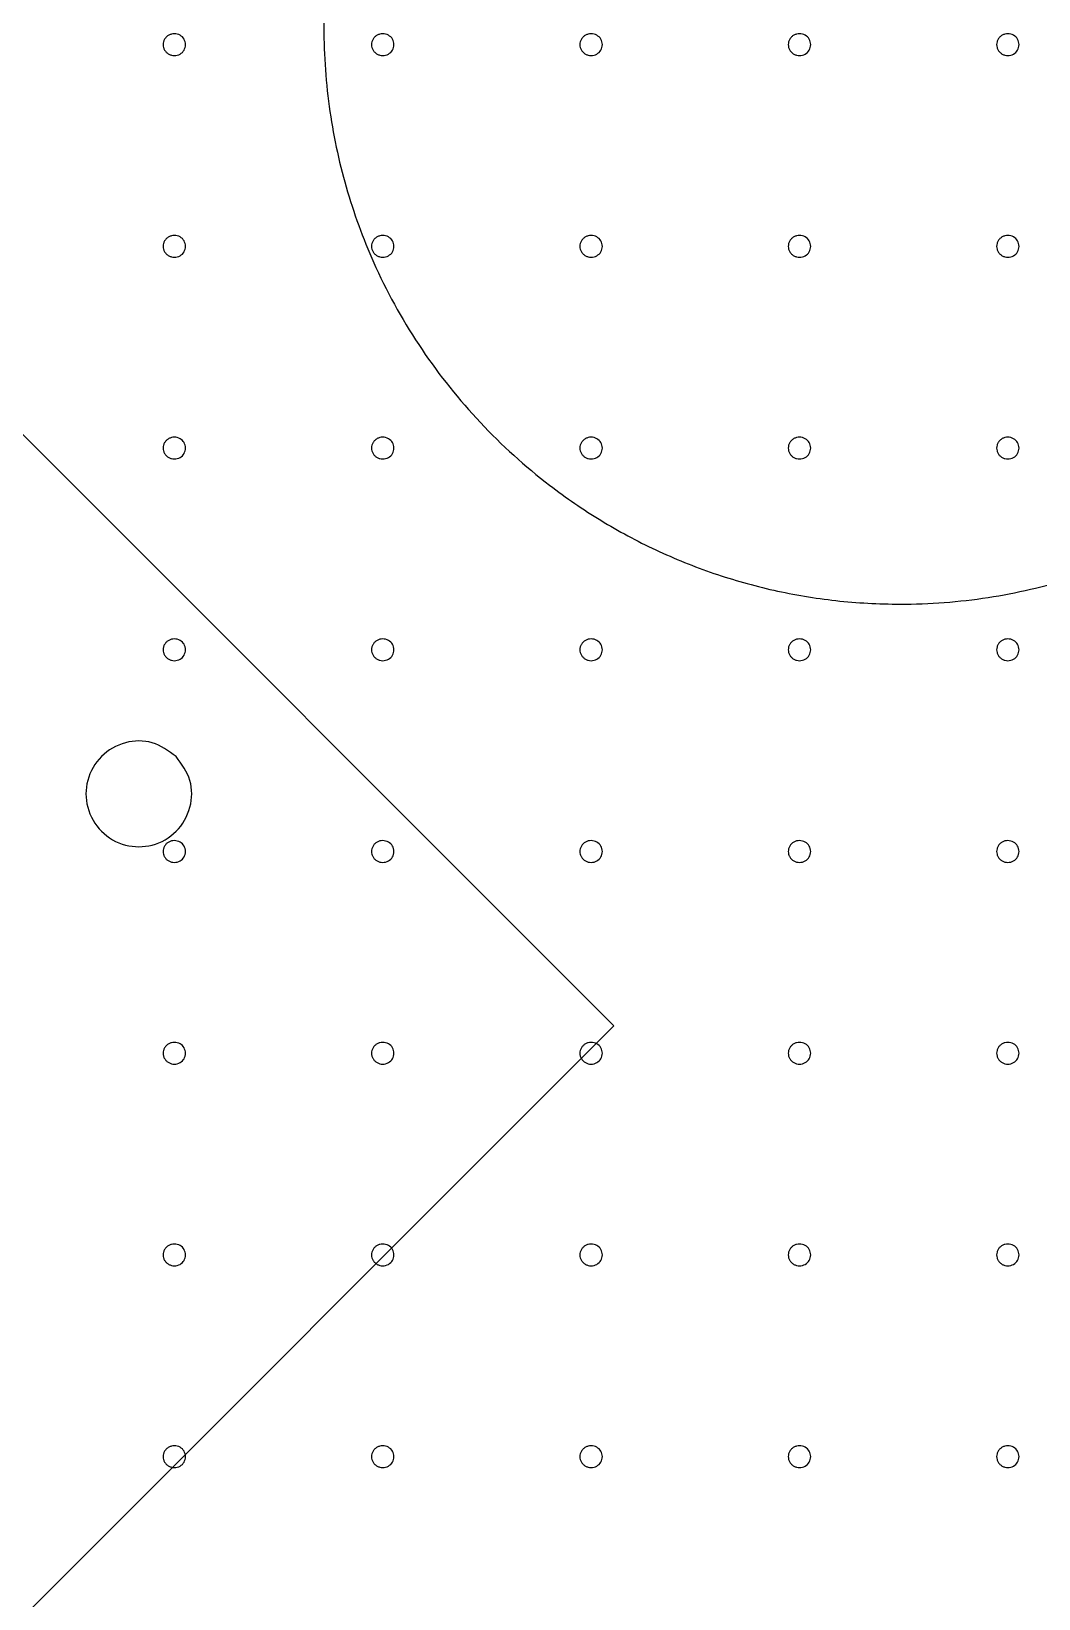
# Model space of a CAD drawing. Extents: x 0 to 210, y 0 to 204.
# Drawn here: x 82.65 to 108.56, y 64.64 to 104.94 of the extents above; entities that cross this region are included whole.
import ezdxf

# ---------------------------------------------------------------- set-up
doc = ezdxf.new("R2010")
doc.units = 0
doc.layers.add('Capa_1', color=7, linetype='CONTINUOUS')

msp = doc.modelspace()

# ---------------------------------------------------------------- linework, layer by layer
at = {"layer": 'Capa_1', "color": 7}
for p, q in [((86.618868, 104.596819), (86.618868, 104.596819)), ((91.979417, 104.596819), (91.979417, 104.596819)), ((97.339967, 104.596819), (97.339967, 104.596819)), ((102.700519, 104.596819), (102.700519, 104.596819)), ((108.061069, 104.596819), (108.061069, 104.596819)), ((86.618868, 99.410033), (86.618868, 99.410033)), ((91.979417, 99.410033), (91.979417, 99.410033)), ((97.339967, 99.410033), (97.339967, 99.410033)), ((102.700519, 99.410033), (102.700519, 99.410033)), ((108.061069, 99.410033), (108.061069, 99.410033)), ((86.618868, 94.223247), (86.618868, 94.223247)), ((91.979417, 94.223247), (91.979417, 94.223247)), ((97.339967, 94.223247), (97.339967, 94.223247)), ((102.700519, 94.223247), (102.700519, 94.223247)), ((108.061069, 94.223247), (108.061069, 94.223247)), ((86.618868, 89.03646), (86.618868, 89.03646)), ((91.979417, 89.03646), (91.979417, 89.03646)), ((97.339967, 89.03646), (97.339967, 89.03646)), ((102.700519, 89.03646), (102.700519, 89.03646)), ((108.061069, 89.03646), (108.061069, 89.03646)), ((86.37562, 86.292356), (86.37562, 86.292356)), ((86.618868, 83.849672), (86.618868, 83.849672)), ((91.979417, 83.849672), (91.979417, 83.849672)), ((97.339967, 83.849672), (97.339967, 83.849672)), ((102.700519, 83.849672), (102.700519, 83.849672)), ((108.061069, 83.849672), (108.061069, 83.849672)), ((86.618868, 78.662885), (86.618868, 78.662885)), ((91.979417, 78.662885), (91.979417, 78.662885)), ((97.339967, 78.662885), (97.339967, 78.662885)), ((102.700519, 78.662885), (102.700519, 78.662885)), ((108.061069, 78.662885), (108.061069, 78.662885)), ((86.618868, 73.476099), (86.618868, 73.476099)), ((91.979417, 73.476099), (91.979417, 73.476099)), ((97.339967, 73.476099), (97.339967, 73.476099)), ((102.700519, 73.476099), (102.700519, 73.476099)), ((108.061069, 73.476099), (108.061069, 73.476099)), ((86.618868, 68.289313), (86.618868, 68.289313)), ((91.979417, 68.289313), (91.979417, 68.289313)), ((97.339967, 68.289313), (97.339967, 68.289313)), ((102.700519, 68.289313), (102.700519, 68.289313)), ((108.061069, 68.289313), (108.061069, 68.289313))]:
    msp.add_line(p, q, dxfattribs=at)
at = {"layer": 'Capa_1', "color": 1}
for p, q in [((79.4501, 97.552054), (97.635311, 79.366839)), ((97.635311, 79.366839), (61.06532, 42.796848))]:
    msp.add_line(p, q, dxfattribs=at)
at = {"layer": 'Capa_1', "color": 7}
for points, knots in [([(119.823507, 105.034388), (119.784777, 104.212263), (119.708346, 102.589831), (119.096549, 100.246193), (118.327793, 98.458304), (117.579501, 97.165201), (116.98472, 96.287601), (116.122088, 95.191683), (114.911386, 93.947036), (113.270421, 92.672286), (111.435908, 91.620103), (109.423568, 90.824685), (107.253121, 90.323358), (105.204711, 90.169263), (103.355091, 90.270643), (101.749369, 90.538169), (100.195053, 90.975845), (98.70335, 91.578216), (97.286659, 92.339353), (95.743969, 93.396783), (94.153797, 94.834914), (92.643394, 96.724772), (91.511754, 98.739802), (90.735167, 100.808909), (90.278713, 102.884829), (90.123945, 105.041187), (90.280661, 107.204163), (90.745675, 109.298553), (91.494574, 111.27339), (92.506051, 113.105577), (93.758517, 114.771372), (95.070253, 116.087182), (96.350418, 117.101814), (97.539168, 117.872632), (98.996088, 118.630335), (100.757337, 119.294526), (102.84133, 119.754693), (104.986477, 119.909319), (107.118576, 119.758496), (109.166048, 119.315089), (111.028665, 118.62688), (112.699717, 117.746729), (114.181582, 116.718868), (115.588946, 115.466986), (116.8818, 113.978156), (118.008263, 112.247311), (118.846175, 110.457784), (119.413192, 108.655303), (119.758763, 106.870156), (119.801767, 105.650809), (119.823507, 105.034388)], [0, 0, 0, 0, 2.463384, 4.861393, 7.218477, 8.280712, 9.339561, 10.396186, 12.46187, 14.530555, 16.610333, 18.785552, 20.998262, 23.26819, 24.923315, 26.545028, 28.141728, 29.758153, 31.361541, 32.956699, 35.359283, 37.764096, 40.183764, 42.260581, 44.37291, 46.538152, 48.723814, 50.85573, 52.951741, 55.038632, 57.113341, 59.184177, 60.593571, 62.007169, 63.427835, 65.513172, 67.634197, 69.808503, 71.942518, 74.024886, 76.07235, 77.880003, 79.677117, 81.469339, 83.517576, 85.573394, 87.645655, 89.424137, 91.231723, 93.07977, 93.07977, 93.07977, 93.07977]), ([(86.618868, 104.596819), (86.610802, 104.547386), (86.594795, 104.449288), (86.479161, 104.342835), (86.354848, 104.310555), (86.254229, 104.323486), (86.183784, 104.351629), (86.123185, 104.396489), (86.076631, 104.455094), (86.047313, 104.523417), (86.037274, 104.596819), (86.047314, 104.670221), (86.076632, 104.738543), (86.123186, 104.797148), (86.183785, 104.842008), (86.254229, 104.87015), (86.354848, 104.883081), (86.47916, 104.850802), (86.594794, 104.74435), (86.610801, 104.646252), (86.618868, 104.596819)], [0, 0, 0, 0, 0.146605, 0.290931, 0.441768, 0.517413, 0.592123, 0.666911, 0.741063, 0.814052, 0.887328, 0.960604, 1.033593, 1.107744, 1.182532, 1.257241, 1.332887, 1.483723, 1.628047, 1.774652, 1.774652, 1.774652, 1.774652]), ([(91.979417, 104.596819), (91.971351, 104.547386), (91.955345, 104.449288), (91.839711, 104.342835), (91.715398, 104.310555), (91.614779, 104.323486), (91.544334, 104.351629), (91.483735, 104.396489), (91.43718, 104.455094), (91.407863, 104.523417), (91.397824, 104.596819), (91.407864, 104.670221), (91.437181, 104.738543), (91.483736, 104.797148), (91.544335, 104.842008), (91.614779, 104.87015), (91.715398, 104.883081), (91.83971, 104.850802), (91.955344, 104.74435), (91.971351, 104.646252), (91.979417, 104.596819)], [0, 0, 0, 0, 0.146605, 0.290931, 0.441768, 0.517413, 0.592123, 0.666911, 0.741063, 0.814052, 0.887328, 0.960604, 1.033593, 1.107744, 1.182532, 1.257241, 1.332887, 1.483723, 1.628047, 1.774652, 1.774652, 1.774652, 1.774652]), ([(97.339967, 104.596819), (97.331901, 104.547386), (97.315895, 104.449288), (97.200261, 104.342835), (97.075948, 104.310555), (96.975329, 104.323486), (96.904884, 104.351629), (96.844285, 104.396489), (96.79773, 104.455094), (96.768413, 104.523417), (96.758373, 104.596819), (96.768413, 104.670221), (96.797731, 104.738543), (96.844286, 104.797148), (96.904884, 104.842008), (96.975329, 104.87015), (97.075947, 104.883081), (97.20026, 104.850802), (97.315894, 104.74435), (97.331901, 104.646252), (97.339967, 104.596819)], [0, 0, 0, 0, 0.146605, 0.290931, 0.441768, 0.517413, 0.592123, 0.666911, 0.741063, 0.814052, 0.887328, 0.960604, 1.033593, 1.107744, 1.182532, 1.257241, 1.332887, 1.483723, 1.628047, 1.774652, 1.774652, 1.774652, 1.774652]), ([(102.700519, 104.596819), (102.692454, 104.547386), (102.676447, 104.449288), (102.560813, 104.342835), (102.4365, 104.310555), (102.335881, 104.323486), (102.265436, 104.351629), (102.204837, 104.396489), (102.158283, 104.455094), (102.128965, 104.523417), (102.118926, 104.596819), (102.128966, 104.670221), (102.158283, 104.738543), (102.204838, 104.797148), (102.265437, 104.842008), (102.335881, 104.87015), (102.4365, 104.883081), (102.560812, 104.850802), (102.676446, 104.74435), (102.692453, 104.646252), (102.700519, 104.596819)], [0, 0, 0, 0, 0.146605, 0.290931, 0.441768, 0.517413, 0.592123, 0.666911, 0.741063, 0.814052, 0.887328, 0.960604, 1.033593, 1.107744, 1.182532, 1.257241, 1.332887, 1.483723, 1.628047, 1.774652, 1.774652, 1.774652, 1.774652]), ([(108.061069, 104.596819), (108.053003, 104.547386), (108.036997, 104.449288), (107.921363, 104.342835), (107.79705, 104.310555), (107.696431, 104.323486), (107.625986, 104.351629), (107.565387, 104.396489), (107.518832, 104.455094), (107.489515, 104.523417), (107.479476, 104.596819), (107.489515, 104.670221), (107.518833, 104.738543), (107.565388, 104.797148), (107.625986, 104.842008), (107.696431, 104.87015), (107.79705, 104.883081), (107.921362, 104.850802), (108.036996, 104.74435), (108.053003, 104.646252), (108.061069, 104.596819)], [0, 0, 0, 0, 0.146605, 0.290931, 0.441768, 0.517413, 0.592123, 0.666911, 0.741063, 0.814052, 0.887328, 0.960604, 1.033593, 1.107744, 1.182532, 1.257241, 1.332887, 1.483723, 1.628047, 1.774652, 1.774652, 1.774652, 1.774652]), ([(86.618868, 99.410033), (86.610802, 99.3606), (86.594795, 99.262502), (86.479161, 99.156048), (86.354848, 99.123769), (86.254229, 99.136699), (86.183784, 99.164843), (86.123185, 99.209703), (86.076631, 99.268308), (86.047313, 99.33663), (86.037274, 99.410033), (86.047314, 99.483435), (86.076632, 99.551757), (86.123186, 99.610362), (86.183785, 99.655221), (86.254229, 99.683364), (86.354848, 99.696295), (86.47916, 99.664015), (86.594794, 99.557563), (86.610801, 99.459466), (86.618868, 99.410033)], [0, 0, 0, 0, 0.146605, 0.290931, 0.441768, 0.517413, 0.592123, 0.666911, 0.741063, 0.814052, 0.887328, 0.960604, 1.033593, 1.107744, 1.182532, 1.257241, 1.332887, 1.483723, 1.628047, 1.774652, 1.774652, 1.774652, 1.774652]), ([(91.979417, 99.410033), (91.971351, 99.3606), (91.955345, 99.262502), (91.839711, 99.156048), (91.715398, 99.123769), (91.614779, 99.136699), (91.544334, 99.164843), (91.483735, 99.209703), (91.43718, 99.268308), (91.407863, 99.33663), (91.397824, 99.410033), (91.407864, 99.483435), (91.437181, 99.551757), (91.483736, 99.610362), (91.544335, 99.655221), (91.614779, 99.683364), (91.715398, 99.696295), (91.83971, 99.664015), (91.955344, 99.557563), (91.971351, 99.459466), (91.979417, 99.410033)], [0, 0, 0, 0, 0.146605, 0.290931, 0.441768, 0.517413, 0.592123, 0.666911, 0.741063, 0.814052, 0.887328, 0.960604, 1.033593, 1.107744, 1.182532, 1.257241, 1.332887, 1.483723, 1.628047, 1.774652, 1.774652, 1.774652, 1.774652]), ([(97.339967, 99.410033), (97.331901, 99.3606), (97.315895, 99.262502), (97.200261, 99.156048), (97.075948, 99.123769), (96.975329, 99.136699), (96.904884, 99.164843), (96.844285, 99.209703), (96.79773, 99.268308), (96.768413, 99.33663), (96.758373, 99.410033), (96.768413, 99.483435), (96.797731, 99.551757), (96.844286, 99.610362), (96.904884, 99.655221), (96.975329, 99.683364), (97.075947, 99.696295), (97.20026, 99.664015), (97.315894, 99.557563), (97.331901, 99.459466), (97.339967, 99.410033)], [0, 0, 0, 0, 0.146605, 0.290931, 0.441768, 0.517413, 0.592123, 0.666911, 0.741063, 0.814052, 0.887328, 0.960604, 1.033593, 1.107744, 1.182532, 1.257241, 1.332887, 1.483723, 1.628047, 1.774652, 1.774652, 1.774652, 1.774652]), ([(102.700519, 99.410033), (102.692454, 99.3606), (102.676447, 99.262502), (102.560813, 99.156048), (102.4365, 99.123769), (102.335881, 99.136699), (102.265436, 99.164843), (102.204837, 99.209703), (102.158283, 99.268308), (102.128965, 99.33663), (102.118926, 99.410033), (102.128966, 99.483435), (102.158283, 99.551757), (102.204838, 99.610362), (102.265437, 99.655221), (102.335881, 99.683364), (102.4365, 99.696295), (102.560812, 99.664015), (102.676446, 99.557563), (102.692453, 99.459466), (102.700519, 99.410033)], [0, 0, 0, 0, 0.146605, 0.290931, 0.441768, 0.517413, 0.592123, 0.666911, 0.741063, 0.814052, 0.887328, 0.960604, 1.033593, 1.107744, 1.182532, 1.257241, 1.332887, 1.483723, 1.628047, 1.774652, 1.774652, 1.774652, 1.774652]), ([(108.061069, 99.410033), (108.053003, 99.3606), (108.036997, 99.262502), (107.921363, 99.156048), (107.79705, 99.123769), (107.696431, 99.136699), (107.625986, 99.164843), (107.565387, 99.209703), (107.518832, 99.268308), (107.489515, 99.33663), (107.479476, 99.410033), (107.489515, 99.483435), (107.518833, 99.551757), (107.565388, 99.610362), (107.625986, 99.655221), (107.696431, 99.683364), (107.79705, 99.696295), (107.921362, 99.664015), (108.036996, 99.557563), (108.053003, 99.459466), (108.061069, 99.410033)], [0, 0, 0, 0, 0.146605, 0.290931, 0.441768, 0.517413, 0.592123, 0.666911, 0.741063, 0.814052, 0.887328, 0.960604, 1.033593, 1.107744, 1.182532, 1.257241, 1.332887, 1.483723, 1.628047, 1.774652, 1.774652, 1.774652, 1.774652]), ([(86.618868, 94.223247), (86.610802, 94.173813), (86.594795, 94.075715), (86.479161, 93.969262), (86.354848, 93.936983), (86.254229, 93.949913), (86.183784, 93.978056), (86.123185, 94.022916), (86.076631, 94.081522), (86.047313, 94.149844), (86.037274, 94.223247), (86.047314, 94.296649), (86.076632, 94.364971), (86.123186, 94.423575), (86.183785, 94.468435), (86.254229, 94.496578), (86.354848, 94.509508), (86.47916, 94.477229), (86.594794, 94.370777), (86.610801, 94.27268), (86.618868, 94.223247)], [0, 0, 0, 0, 0.146605, 0.290931, 0.441768, 0.517413, 0.592123, 0.666911, 0.741063, 0.814052, 0.887328, 0.960604, 1.033593, 1.107744, 1.182532, 1.257241, 1.332887, 1.483723, 1.628047, 1.774652, 1.774652, 1.774652, 1.774652]), ([(91.979417, 94.223247), (91.971351, 94.173813), (91.955345, 94.075715), (91.839711, 93.969262), (91.715398, 93.936983), (91.614779, 93.949913), (91.544334, 93.978056), (91.483735, 94.022916), (91.43718, 94.081522), (91.407863, 94.149844), (91.397824, 94.223247), (91.407864, 94.296649), (91.437181, 94.364971), (91.483736, 94.423575), (91.544335, 94.468435), (91.614779, 94.496578), (91.715398, 94.509508), (91.83971, 94.477229), (91.955344, 94.370777), (91.971351, 94.27268), (91.979417, 94.223247)], [0, 0, 0, 0, 0.146605, 0.290931, 0.441768, 0.517413, 0.592123, 0.666911, 0.741063, 0.814052, 0.887328, 0.960604, 1.033593, 1.107744, 1.182532, 1.257241, 1.332887, 1.483723, 1.628047, 1.774652, 1.774652, 1.774652, 1.774652]), ([(97.339967, 94.223247), (97.331901, 94.173813), (97.315895, 94.075715), (97.200261, 93.969262), (97.075948, 93.936983), (96.975329, 93.949913), (96.904884, 93.978056), (96.844285, 94.022916), (96.79773, 94.081522), (96.768413, 94.149844), (96.758373, 94.223247), (96.768413, 94.296649), (96.797731, 94.364971), (96.844286, 94.423575), (96.904884, 94.468435), (96.975329, 94.496578), (97.075947, 94.509508), (97.20026, 94.477229), (97.315894, 94.370777), (97.331901, 94.27268), (97.339967, 94.223247)], [0, 0, 0, 0, 0.146605, 0.290931, 0.441768, 0.517413, 0.592123, 0.666911, 0.741063, 0.814052, 0.887328, 0.960604, 1.033593, 1.107744, 1.182532, 1.257241, 1.332887, 1.483723, 1.628047, 1.774652, 1.774652, 1.774652, 1.774652]), ([(102.700519, 94.223247), (102.692454, 94.173813), (102.676447, 94.075715), (102.560813, 93.969262), (102.4365, 93.936983), (102.335881, 93.949913), (102.265436, 93.978056), (102.204837, 94.022916), (102.158283, 94.081522), (102.128965, 94.149844), (102.118926, 94.223247), (102.128966, 94.296649), (102.158283, 94.364971), (102.204838, 94.423575), (102.265437, 94.468435), (102.335881, 94.496578), (102.4365, 94.509508), (102.560812, 94.477229), (102.676446, 94.370777), (102.692453, 94.27268), (102.700519, 94.223247)], [0, 0, 0, 0, 0.146605, 0.290931, 0.441768, 0.517413, 0.592123, 0.666911, 0.741063, 0.814052, 0.887328, 0.960604, 1.033593, 1.107744, 1.182532, 1.257241, 1.332887, 1.483723, 1.628047, 1.774652, 1.774652, 1.774652, 1.774652]), ([(108.061069, 94.223247), (108.053003, 94.173813), (108.036997, 94.075715), (107.921363, 93.969262), (107.79705, 93.936983), (107.696431, 93.949913), (107.625986, 93.978056), (107.565387, 94.022916), (107.518832, 94.081522), (107.489515, 94.149844), (107.479476, 94.223247), (107.489515, 94.296649), (107.518833, 94.364971), (107.565388, 94.423575), (107.625986, 94.468435), (107.696431, 94.496578), (107.79705, 94.509508), (107.921362, 94.477229), (108.036996, 94.370777), (108.053003, 94.27268), (108.061069, 94.223247)], [0, 0, 0, 0, 0.146605, 0.290931, 0.441768, 0.517413, 0.592123, 0.666911, 0.741063, 0.814052, 0.887328, 0.960604, 1.033593, 1.107744, 1.182532, 1.257241, 1.332887, 1.483723, 1.628047, 1.774652, 1.774652, 1.774652, 1.774652]), ([(86.618868, 89.03646), (86.610802, 88.987027), (86.594795, 88.888929), (86.479161, 88.782476), (86.354848, 88.750196), (86.254229, 88.763127), (86.183784, 88.79127), (86.123185, 88.83613), (86.076631, 88.894735), (86.047313, 88.963058), (86.037274, 89.03646), (86.047314, 89.109862), (86.076632, 89.178184), (86.123186, 89.236789), (86.183785, 89.281649), (86.254229, 89.309791), (86.354848, 89.322722), (86.47916, 89.290443), (86.594794, 89.183991), (86.610801, 89.085893), (86.618868, 89.03646)], [0, 0, 0, 0, 0.146605, 0.290931, 0.441768, 0.517413, 0.592123, 0.666911, 0.741063, 0.814052, 0.887328, 0.960604, 1.033593, 1.107744, 1.182532, 1.257241, 1.332887, 1.483723, 1.628047, 1.774652, 1.774652, 1.774652, 1.774652]), ([(91.979417, 89.03646), (91.971351, 88.987027), (91.955345, 88.888929), (91.839711, 88.782476), (91.715398, 88.750196), (91.614779, 88.763127), (91.544334, 88.79127), (91.483735, 88.83613), (91.43718, 88.894735), (91.407863, 88.963058), (91.397824, 89.03646), (91.407864, 89.109862), (91.437181, 89.178184), (91.483736, 89.236789), (91.544335, 89.281649), (91.614779, 89.309791), (91.715398, 89.322722), (91.83971, 89.290443), (91.955344, 89.183991), (91.971351, 89.085893), (91.979417, 89.03646)], [0, 0, 0, 0, 0.146605, 0.290931, 0.441768, 0.517413, 0.592123, 0.666911, 0.741063, 0.814052, 0.887328, 0.960604, 1.033593, 1.107744, 1.182532, 1.257241, 1.332887, 1.483723, 1.628047, 1.774652, 1.774652, 1.774652, 1.774652]), ([(97.339967, 89.03646), (97.331901, 88.987027), (97.315895, 88.888929), (97.200261, 88.782476), (97.075948, 88.750196), (96.975329, 88.763127), (96.904884, 88.79127), (96.844285, 88.83613), (96.79773, 88.894735), (96.768413, 88.963058), (96.758373, 89.03646), (96.768413, 89.109862), (96.797731, 89.178184), (96.844286, 89.236789), (96.904884, 89.281649), (96.975329, 89.309791), (97.075947, 89.322722), (97.20026, 89.290443), (97.315894, 89.183991), (97.331901, 89.085893), (97.339967, 89.03646)], [0, 0, 0, 0, 0.146605, 0.290931, 0.441768, 0.517413, 0.592123, 0.666911, 0.741063, 0.814052, 0.887328, 0.960604, 1.033593, 1.107744, 1.182532, 1.257241, 1.332887, 1.483723, 1.628047, 1.774652, 1.774652, 1.774652, 1.774652]), ([(102.700519, 89.03646), (102.692454, 88.987027), (102.676447, 88.888929), (102.560813, 88.782476), (102.4365, 88.750196), (102.335881, 88.763127), (102.265436, 88.79127), (102.204837, 88.83613), (102.158283, 88.894735), (102.128965, 88.963058), (102.118926, 89.03646), (102.128966, 89.109862), (102.158283, 89.178184), (102.204838, 89.236789), (102.265437, 89.281649), (102.335881, 89.309791), (102.4365, 89.322722), (102.560812, 89.290443), (102.676446, 89.183991), (102.692453, 89.085893), (102.700519, 89.03646)], [0, 0, 0, 0, 0.146605, 0.290931, 0.441768, 0.517413, 0.592123, 0.666911, 0.741063, 0.814052, 0.887328, 0.960604, 1.033593, 1.107744, 1.182532, 1.257241, 1.332887, 1.483723, 1.628047, 1.774652, 1.774652, 1.774652, 1.774652]), ([(108.061069, 89.03646), (108.053003, 88.987027), (108.036997, 88.888929), (107.921363, 88.782476), (107.79705, 88.750196), (107.696431, 88.763127), (107.625986, 88.79127), (107.565387, 88.83613), (107.518832, 88.894735), (107.489515, 88.963058), (107.479476, 89.03646), (107.489515, 89.109862), (107.518833, 89.178184), (107.565388, 89.236789), (107.625986, 89.281649), (107.696431, 89.309791), (107.79705, 89.322722), (107.921362, 89.290443), (108.036996, 89.183991), (108.053003, 89.085893), (108.061069, 89.03646)], [0, 0, 0, 0, 0.146605, 0.290931, 0.441768, 0.517413, 0.592123, 0.666911, 0.741063, 0.814052, 0.887328, 0.960604, 1.033593, 1.107744, 1.182532, 1.257241, 1.332887, 1.483723, 1.628047, 1.774652, 1.774652, 1.774652, 1.774652]), ([(86.37562, 86.292356), (86.518598, 86.09656), (86.800312, 85.710773), (86.785202, 84.960799), (86.422337, 84.325645), (85.781943, 83.957541), (85.047376, 83.957837), (84.407993, 84.324729), (84.041101, 84.964112), (84.040804, 85.698679), (84.408909, 86.339073), (85.044063, 86.701938), (85.794037, 86.717048), (86.179823, 86.435334), (86.37562, 86.292356)], [0, 0, 0, 0, 0.710507, 1.399941, 2.110449, 2.820956, 3.51039, 4.220897, 4.931405, 5.620839, 6.331346, 7.041853, 7.731287, 8.441795, 8.441795, 8.441795, 8.441795]), ([(86.618868, 83.849672), (86.610802, 83.800238), (86.594795, 83.70214), (86.479161, 83.595687), (86.354848, 83.563407), (86.254229, 83.576338), (86.183784, 83.604481), (86.123185, 83.649341), (86.076631, 83.707947), (86.047313, 83.776269), (86.037274, 83.849671), (86.047314, 83.923074), (86.076632, 83.991396), (86.123186, 84.05), (86.183785, 84.09486), (86.254229, 84.123003), (86.354848, 84.135933), (86.47916, 84.103654), (86.594794, 83.997202), (86.610801, 83.899105), (86.618868, 83.849672)], [0, 0, 0, 0, 0.146605, 0.290931, 0.441768, 0.517413, 0.592123, 0.666911, 0.741063, 0.814052, 0.887328, 0.960604, 1.033593, 1.107744, 1.182532, 1.257241, 1.332887, 1.483723, 1.628047, 1.774652, 1.774652, 1.774652, 1.774652]), ([(91.979417, 83.849672), (91.971351, 83.800238), (91.955345, 83.70214), (91.839711, 83.595687), (91.715398, 83.563407), (91.614779, 83.576338), (91.544334, 83.604481), (91.483735, 83.649341), (91.43718, 83.707947), (91.407863, 83.776269), (91.397824, 83.849671), (91.407864, 83.923074), (91.437181, 83.991396), (91.483736, 84.05), (91.544335, 84.09486), (91.614779, 84.123003), (91.715398, 84.135933), (91.83971, 84.103654), (91.955344, 83.997202), (91.971351, 83.899105), (91.979417, 83.849672)], [0, 0, 0, 0, 0.146605, 0.290931, 0.441768, 0.517413, 0.592123, 0.666911, 0.741063, 0.814052, 0.887328, 0.960604, 1.033593, 1.107744, 1.182532, 1.257241, 1.332887, 1.483723, 1.628047, 1.774652, 1.774652, 1.774652, 1.774652]), ([(97.339967, 83.849672), (97.331901, 83.800238), (97.315895, 83.70214), (97.200261, 83.595687), (97.075948, 83.563407), (96.975329, 83.576338), (96.904884, 83.604481), (96.844285, 83.649341), (96.79773, 83.707947), (96.768413, 83.776269), (96.758373, 83.849671), (96.768413, 83.923074), (96.797731, 83.991396), (96.844286, 84.05), (96.904884, 84.09486), (96.975329, 84.123003), (97.075947, 84.135933), (97.20026, 84.103654), (97.315894, 83.997202), (97.331901, 83.899105), (97.339967, 83.849672)], [0, 0, 0, 0, 0.146605, 0.290931, 0.441768, 0.517413, 0.592123, 0.666911, 0.741063, 0.814052, 0.887328, 0.960604, 1.033593, 1.107744, 1.182532, 1.257241, 1.332887, 1.483723, 1.628047, 1.774652, 1.774652, 1.774652, 1.774652]), ([(102.700519, 83.849672), (102.692454, 83.800238), (102.676447, 83.70214), (102.560813, 83.595687), (102.4365, 83.563407), (102.335881, 83.576338), (102.265436, 83.604481), (102.204837, 83.649341), (102.158283, 83.707947), (102.128965, 83.776269), (102.118926, 83.849671), (102.128966, 83.923074), (102.158283, 83.991396), (102.204838, 84.05), (102.265437, 84.09486), (102.335881, 84.123003), (102.4365, 84.135933), (102.560812, 84.103654), (102.676446, 83.997202), (102.692453, 83.899105), (102.700519, 83.849672)], [0, 0, 0, 0, 0.146605, 0.290931, 0.441768, 0.517413, 0.592123, 0.666911, 0.741063, 0.814052, 0.887328, 0.960604, 1.033593, 1.107744, 1.182532, 1.257241, 1.332887, 1.483723, 1.628047, 1.774652, 1.774652, 1.774652, 1.774652]), ([(108.061069, 83.849672), (108.053003, 83.800238), (108.036997, 83.70214), (107.921363, 83.595687), (107.79705, 83.563407), (107.696431, 83.576338), (107.625986, 83.604481), (107.565387, 83.649341), (107.518832, 83.707947), (107.489515, 83.776269), (107.479476, 83.849671), (107.489515, 83.923074), (107.518833, 83.991396), (107.565388, 84.05), (107.625986, 84.09486), (107.696431, 84.123003), (107.79705, 84.135933), (107.921362, 84.103654), (108.036996, 83.997202), (108.053003, 83.899105), (108.061069, 83.849672)], [0, 0, 0, 0, 0.146605, 0.290931, 0.441768, 0.517413, 0.592123, 0.666911, 0.741063, 0.814052, 0.887328, 0.960604, 1.033593, 1.107744, 1.182532, 1.257241, 1.332887, 1.483723, 1.628047, 1.774652, 1.774652, 1.774652, 1.774652]), ([(86.618868, 78.662885), (86.610802, 78.613452), (86.594795, 78.515354), (86.479161, 78.408901), (86.354848, 78.376621), (86.254229, 78.389552), (86.183784, 78.417695), (86.123185, 78.462555), (86.076631, 78.52116), (86.047313, 78.589483), (86.037274, 78.662885), (86.047314, 78.736287), (86.076632, 78.804609), (86.123186, 78.863214), (86.183785, 78.908074), (86.254229, 78.936216), (86.354848, 78.949147), (86.47916, 78.916868), (86.594794, 78.810416), (86.610801, 78.712318), (86.618868, 78.662885)], [0, 0, 0, 0, 0.146605, 0.290931, 0.441768, 0.517413, 0.592123, 0.666911, 0.741063, 0.814052, 0.887328, 0.960604, 1.033593, 1.107744, 1.182532, 1.257241, 1.332887, 1.483723, 1.628047, 1.774652, 1.774652, 1.774652, 1.774652]), ([(91.979417, 78.662885), (91.971351, 78.613452), (91.955345, 78.515354), (91.839711, 78.408901), (91.715398, 78.376621), (91.614779, 78.389552), (91.544334, 78.417695), (91.483735, 78.462555), (91.43718, 78.52116), (91.407863, 78.589483), (91.397824, 78.662885), (91.407864, 78.736287), (91.437181, 78.804609), (91.483736, 78.863214), (91.544335, 78.908074), (91.614779, 78.936216), (91.715398, 78.949147), (91.83971, 78.916868), (91.955344, 78.810416), (91.971351, 78.712318), (91.979417, 78.662885)], [0, 0, 0, 0, 0.146605, 0.290931, 0.441768, 0.517413, 0.592123, 0.666911, 0.741063, 0.814052, 0.887328, 0.960604, 1.033593, 1.107744, 1.182532, 1.257241, 1.332887, 1.483723, 1.628047, 1.774652, 1.774652, 1.774652, 1.774652]), ([(97.339967, 78.662885), (97.331901, 78.613452), (97.315895, 78.515354), (97.200261, 78.408901), (97.075948, 78.376621), (96.975329, 78.389552), (96.904884, 78.417695), (96.844285, 78.462555), (96.79773, 78.52116), (96.768413, 78.589483), (96.758373, 78.662885), (96.768413, 78.736287), (96.797731, 78.804609), (96.844286, 78.863214), (96.904884, 78.908074), (96.975329, 78.936216), (97.075947, 78.949147), (97.20026, 78.916868), (97.315894, 78.810416), (97.331901, 78.712318), (97.339967, 78.662885)], [0, 0, 0, 0, 0.146605, 0.290931, 0.441768, 0.517413, 0.592123, 0.666911, 0.741063, 0.814052, 0.887328, 0.960604, 1.033593, 1.107744, 1.182532, 1.257241, 1.332887, 1.483723, 1.628047, 1.774652, 1.774652, 1.774652, 1.774652]), ([(102.700519, 78.662885), (102.692454, 78.613452), (102.676447, 78.515354), (102.560813, 78.408901), (102.4365, 78.376621), (102.335881, 78.389552), (102.265436, 78.417695), (102.204837, 78.462555), (102.158283, 78.52116), (102.128965, 78.589483), (102.118926, 78.662885), (102.128966, 78.736287), (102.158283, 78.804609), (102.204838, 78.863214), (102.265437, 78.908074), (102.335881, 78.936216), (102.4365, 78.949147), (102.560812, 78.916868), (102.676446, 78.810416), (102.692453, 78.712318), (102.700519, 78.662885)], [0, 0, 0, 0, 0.146605, 0.290931, 0.441768, 0.517413, 0.592123, 0.666911, 0.741063, 0.814052, 0.887328, 0.960604, 1.033593, 1.107744, 1.182532, 1.257241, 1.332887, 1.483723, 1.628047, 1.774652, 1.774652, 1.774652, 1.774652]), ([(108.061069, 78.662885), (108.053003, 78.613452), (108.036997, 78.515354), (107.921363, 78.408901), (107.79705, 78.376621), (107.696431, 78.389552), (107.625986, 78.417695), (107.565387, 78.462555), (107.518832, 78.52116), (107.489515, 78.589483), (107.479476, 78.662885), (107.489515, 78.736287), (107.518833, 78.804609), (107.565388, 78.863214), (107.625986, 78.908074), (107.696431, 78.936216), (107.79705, 78.949147), (107.921362, 78.916868), (108.036996, 78.810416), (108.053003, 78.712318), (108.061069, 78.662885)], [0, 0, 0, 0, 0.146605, 0.290931, 0.441768, 0.517413, 0.592123, 0.666911, 0.741063, 0.814052, 0.887328, 0.960604, 1.033593, 1.107744, 1.182532, 1.257241, 1.332887, 1.483723, 1.628047, 1.774652, 1.774652, 1.774652, 1.774652]), ([(86.618868, 73.476099), (86.610802, 73.426665), (86.594795, 73.328568), (86.479161, 73.222114), (86.354848, 73.189835), (86.254229, 73.202765), (86.183784, 73.230909), (86.123185, 73.275769), (86.076631, 73.334374), (86.047313, 73.402696), (86.037274, 73.476099), (86.047314, 73.549501), (86.076632, 73.617823), (86.123186, 73.676428), (86.183785, 73.721287), (86.254229, 73.74943), (86.354848, 73.762361), (86.47916, 73.730081), (86.594794, 73.623629), (86.610801, 73.525532), (86.618868, 73.476099)], [0, 0, 0, 0, 0.146605, 0.290931, 0.441768, 0.517413, 0.592123, 0.666911, 0.741063, 0.814052, 0.887328, 0.960604, 1.033593, 1.107744, 1.182532, 1.257241, 1.332887, 1.483723, 1.628047, 1.774652, 1.774652, 1.774652, 1.774652]), ([(91.979417, 73.476099), (91.971351, 73.426665), (91.955345, 73.328568), (91.839711, 73.222114), (91.715398, 73.189835), (91.614779, 73.202765), (91.544334, 73.230909), (91.483735, 73.275769), (91.43718, 73.334374), (91.407863, 73.402696), (91.397824, 73.476099), (91.407864, 73.549501), (91.437181, 73.617823), (91.483736, 73.676428), (91.544335, 73.721287), (91.614779, 73.74943), (91.715398, 73.762361), (91.83971, 73.730081), (91.955344, 73.623629), (91.971351, 73.525532), (91.979417, 73.476099)], [0, 0, 0, 0, 0.146605, 0.290931, 0.441768, 0.517413, 0.592123, 0.666911, 0.741063, 0.814052, 0.887328, 0.960604, 1.033593, 1.107744, 1.182532, 1.257241, 1.332887, 1.483723, 1.628047, 1.774652, 1.774652, 1.774652, 1.774652]), ([(97.339967, 73.476099), (97.331901, 73.426665), (97.315895, 73.328568), (97.200261, 73.222114), (97.075948, 73.189835), (96.975329, 73.202765), (96.904884, 73.230909), (96.844285, 73.275769), (96.79773, 73.334374), (96.768413, 73.402696), (96.758373, 73.476099), (96.768413, 73.549501), (96.797731, 73.617823), (96.844286, 73.676428), (96.904884, 73.721287), (96.975329, 73.74943), (97.075947, 73.762361), (97.20026, 73.730081), (97.315894, 73.623629), (97.331901, 73.525532), (97.339967, 73.476099)], [0, 0, 0, 0, 0.146605, 0.290931, 0.441768, 0.517413, 0.592123, 0.666911, 0.741063, 0.814052, 0.887328, 0.960604, 1.033593, 1.107744, 1.182532, 1.257241, 1.332887, 1.483723, 1.628047, 1.774652, 1.774652, 1.774652, 1.774652]), ([(102.700519, 73.476099), (102.692454, 73.426665), (102.676447, 73.328568), (102.560813, 73.222114), (102.4365, 73.189835), (102.335881, 73.202765), (102.265436, 73.230909), (102.204837, 73.275769), (102.158283, 73.334374), (102.128965, 73.402696), (102.118926, 73.476099), (102.128966, 73.549501), (102.158283, 73.617823), (102.204838, 73.676428), (102.265437, 73.721287), (102.335881, 73.74943), (102.4365, 73.762361), (102.560812, 73.730081), (102.676446, 73.623629), (102.692453, 73.525532), (102.700519, 73.476099)], [0, 0, 0, 0, 0.146605, 0.290931, 0.441768, 0.517413, 0.592123, 0.666911, 0.741063, 0.814052, 0.887328, 0.960604, 1.033593, 1.107744, 1.182532, 1.257241, 1.332887, 1.483723, 1.628047, 1.774652, 1.774652, 1.774652, 1.774652]), ([(108.061069, 73.476099), (108.053003, 73.426665), (108.036997, 73.328568), (107.921363, 73.222114), (107.79705, 73.189835), (107.696431, 73.202765), (107.625986, 73.230909), (107.565387, 73.275769), (107.518832, 73.334374), (107.489515, 73.402696), (107.479476, 73.476099), (107.489515, 73.549501), (107.518833, 73.617823), (107.565388, 73.676428), (107.625986, 73.721287), (107.696431, 73.74943), (107.79705, 73.762361), (107.921362, 73.730081), (108.036996, 73.623629), (108.053003, 73.525532), (108.061069, 73.476099)], [0, 0, 0, 0, 0.146605, 0.290931, 0.441768, 0.517413, 0.592123, 0.666911, 0.741063, 0.814052, 0.887328, 0.960604, 1.033593, 1.107744, 1.182532, 1.257241, 1.332887, 1.483723, 1.628047, 1.774652, 1.774652, 1.774652, 1.774652]), ([(86.618868, 68.289313), (86.610802, 68.239879), (86.594795, 68.141781), (86.479161, 68.035328), (86.354848, 68.003049), (86.254229, 68.015979), (86.183784, 68.044122), (86.123185, 68.088982), (86.076631, 68.147588), (86.047313, 68.21591), (86.037274, 68.289312), (86.047314, 68.362715), (86.076632, 68.431037), (86.123186, 68.489641), (86.183785, 68.534501), (86.254229, 68.562644), (86.354848, 68.575574), (86.47916, 68.543295), (86.594794, 68.436843), (86.610801, 68.338746), (86.618868, 68.289313)], [0, 0, 0, 0, 0.146605, 0.290931, 0.441768, 0.517413, 0.592123, 0.666911, 0.741063, 0.814052, 0.887328, 0.960604, 1.033593, 1.107744, 1.182532, 1.257241, 1.332887, 1.483723, 1.628047, 1.774652, 1.774652, 1.774652, 1.774652]), ([(91.979417, 68.289313), (91.971351, 68.239879), (91.955345, 68.141781), (91.839711, 68.035328), (91.715398, 68.003049), (91.614779, 68.015979), (91.544334, 68.044122), (91.483735, 68.088982), (91.43718, 68.147588), (91.407863, 68.21591), (91.397824, 68.289312), (91.407864, 68.362715), (91.437181, 68.431037), (91.483736, 68.489641), (91.544335, 68.534501), (91.614779, 68.562644), (91.715398, 68.575574), (91.83971, 68.543295), (91.955344, 68.436843), (91.971351, 68.338746), (91.979417, 68.289313)], [0, 0, 0, 0, 0.146605, 0.290931, 0.441768, 0.517413, 0.592123, 0.666911, 0.741063, 0.814052, 0.887328, 0.960604, 1.033593, 1.107744, 1.182532, 1.257241, 1.332887, 1.483723, 1.628047, 1.774652, 1.774652, 1.774652, 1.774652]), ([(97.339967, 68.289313), (97.331901, 68.239879), (97.315895, 68.141781), (97.200261, 68.035328), (97.075948, 68.003049), (96.975329, 68.015979), (96.904884, 68.044122), (96.844285, 68.088982), (96.79773, 68.147588), (96.768413, 68.21591), (96.758373, 68.289312), (96.768413, 68.362715), (96.797731, 68.431037), (96.844286, 68.489641), (96.904884, 68.534501), (96.975329, 68.562644), (97.075947, 68.575574), (97.20026, 68.543295), (97.315894, 68.436843), (97.331901, 68.338746), (97.339967, 68.289313)], [0, 0, 0, 0, 0.146605, 0.290931, 0.441768, 0.517413, 0.592123, 0.666911, 0.741063, 0.814052, 0.887328, 0.960604, 1.033593, 1.107744, 1.182532, 1.257241, 1.332887, 1.483723, 1.628047, 1.774652, 1.774652, 1.774652, 1.774652]), ([(102.700519, 68.289313), (102.692454, 68.239879), (102.676447, 68.141781), (102.560813, 68.035328), (102.4365, 68.003049), (102.335881, 68.015979), (102.265436, 68.044122), (102.204837, 68.088982), (102.158283, 68.147588), (102.128965, 68.21591), (102.118926, 68.289312), (102.128966, 68.362715), (102.158283, 68.431037), (102.204838, 68.489641), (102.265437, 68.534501), (102.335881, 68.562644), (102.4365, 68.575574), (102.560812, 68.543295), (102.676446, 68.436843), (102.692453, 68.338746), (102.700519, 68.289313)], [0, 0, 0, 0, 0.146605, 0.290931, 0.441768, 0.517413, 0.592123, 0.666911, 0.741063, 0.814052, 0.887328, 0.960604, 1.033593, 1.107744, 1.182532, 1.257241, 1.332887, 1.483723, 1.628047, 1.774652, 1.774652, 1.774652, 1.774652]), ([(108.061069, 68.289313), (108.053003, 68.239879), (108.036997, 68.141781), (107.921363, 68.035328), (107.79705, 68.003049), (107.696431, 68.015979), (107.625986, 68.044122), (107.565387, 68.088982), (107.518832, 68.147588), (107.489515, 68.21591), (107.479476, 68.289312), (107.489515, 68.362715), (107.518833, 68.431037), (107.565388, 68.489641), (107.625986, 68.534501), (107.696431, 68.562644), (107.79705, 68.575574), (107.921362, 68.543295), (108.036996, 68.436843), (108.053003, 68.338746), (108.061069, 68.289313)], [0, 0, 0, 0, 0.146605, 0.290931, 0.441768, 0.517413, 0.592123, 0.666911, 0.741063, 0.814052, 0.887328, 0.960604, 1.033593, 1.107744, 1.182532, 1.257241, 1.332887, 1.483723, 1.628047, 1.774652, 1.774652, 1.774652, 1.774652])]:
    msp.add_open_spline(points, degree=3, knots=knots, dxfattribs=at)

doc.saveas('drawing.dxf')
